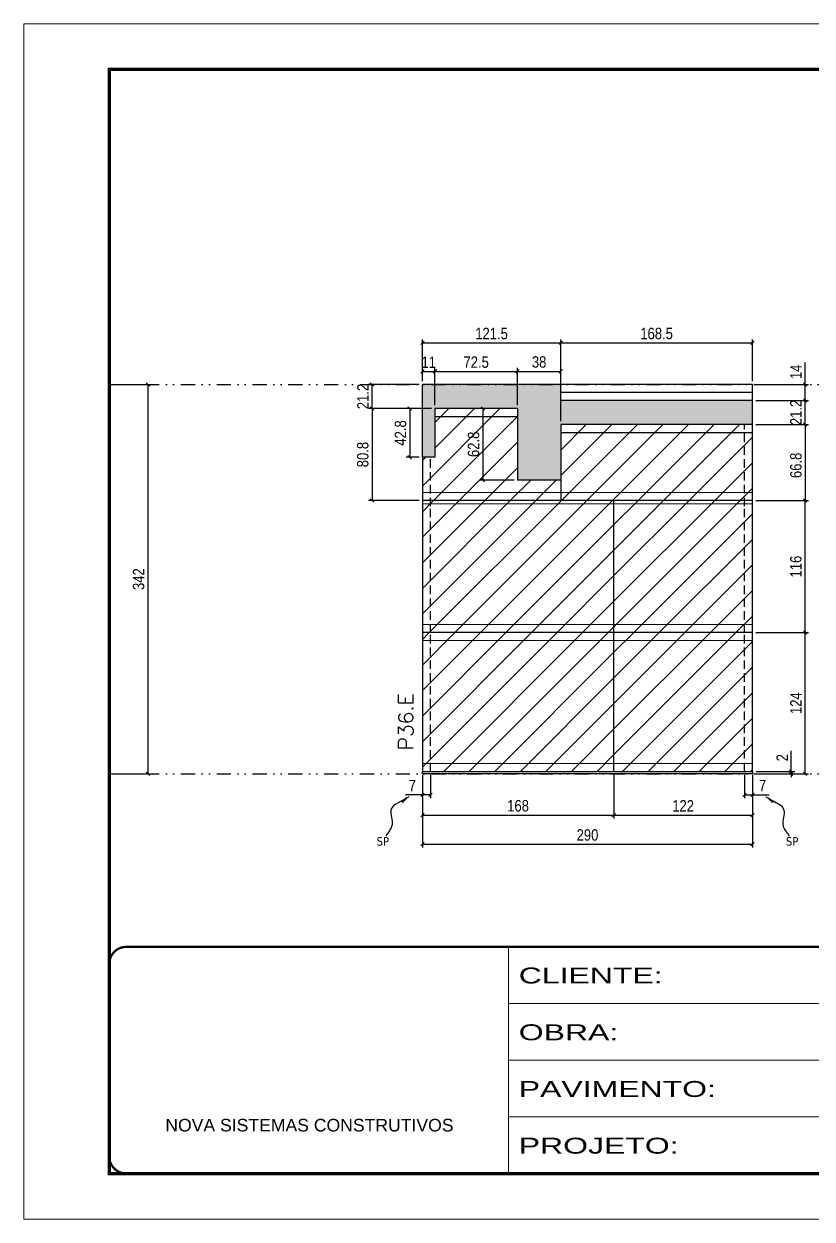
# Model space of a CAD drawing. Extents: x 2102 to 8383, y -13264 to 2718.
# Drawn here: x 6871 to 7563, y -5224 to -4174 of the extents above; entities that cross this region are included whole.
import ezdxf

# ---------------------------------------------------------------- set-up
doc = ezdxf.new("R2010")
doc.units = 0
for name, pattern in [('CONTINUO', [0]), ('DASHED', [0.75, 0.5, -0.25]), ('DIVIDE2', [0.625, 0.25, -0.125, 0, -0.125, 0, -0.125]), ('HIDDEN', [0.375, 0.25, -0.125])]:
    doc.linetypes.add(name, pattern=pattern)
for name, color, linetype in [('COTA', 241, 'Continuous'), ('Nível', 160, 'Continuous'), ('Painéis', 200, 'Continuous'), ('SARR_2.2x7', 40, 'Continuous'), ('Sarrafo de Pressão', 42, 'HIDDEN'), ('texto', 7, 'Continuous')]:
    doc.layers.add(name, color=color, linetype=linetype)
for name, color, linetype, lineweight in [('Folhas', 255, 'Continuous', 9), ('Hachura', 251, 'Continuous', 9), ('Sarr 2.2x7', 40, 'Continuous', 9), ('SARRAFO DE PRESSAO', 251, 'DASHED', 9), ('Texto Seção', 7, 'Continuous', 15)]:
    doc.layers.add(name, color=color, linetype=linetype, lineweight=lineweight)
doc.styles.add('ARIAL', font='arial.ttf')
doc.styles.add('COTA TECNICA', font='techl___.ttf', dxfattribs={"height": 10})
doc.styles.add('COTA TECNICA-50', font='techl___.ttf', dxfattribs={"height": 10})
doc.styles.add('REGUA-120', font='ROMANS.shx', dxfattribs={"height": 15})
doc.styles.get("Standard").update_dxf_attribs({"font": 'arial.ttf'})
doc.styles.add('Tecnologia', font='')
doc.styles.get('Tecnologia').set_extended_font_data('Forgotten Futurist')
doc.dimstyles.new('COTA PAINEL-50', dxfattribs={"dimtxt": 10, "dimasz": 3, "dimexe": 3, "dimexo": 3, "dimgap": 3, "dimtad": 1, "dimdec": 1, "dimzin": 12, "dimdsep": 46, "dimtxsty": 'COTA TECNICA-50', "dimblk1": 'OBLIQUE', "dimblk2": 'OBLIQUE', "dimsah": 1, "dimcen": 0.9, "dimclrd": 4, "dimclre": 4, "dimclrt": 240, "dimadec": 1, "dimazin": 3, "dimtfac": 1, "dimtdec": 1, "dimtmove": 0, "dimatfit": 3, "dimfxl": 1, "dimtolj": 1, "dimtzin": 12, "dimarcsym": 0})
doc.dimstyles.new('PAINEL', dxfattribs={"dimtxt": 10, "dimasz": 3, "dimexe": 3, "dimexo": 3, "dimgap": 3, "dimtad": 1, "dimdec": 1, "dimzin": 12, "dimdsep": 46, "dimtxsty": 'COTA TECNICA', "dimblk1": 'OBLIQUE', "dimblk2": 'OBLIQUE', "dimsah": 1, "dimcen": 0.9, "dimclrd": 4, "dimclre": 4, "dimclrt": 240, "dimadec": 1, "dimazin": 3, "dimtfac": 1, "dimtdec": 1, "dimtmove": 0, "dimatfit": 3, "dimfxl": 1, "dimtolj": 1, "dimtzin": 12, "dimarcsym": 0})
doc.dimstyles.get("Standard").update_dxf_attribs({"dimtxt": 0.18, "dimasz": 0.18, "dimexe": 0.18, "dimexo": 0.0625, "dimgap": 0.09, "dimtad": 0, "dimtih": 1, "dimtoh": 1, "dimdec": 4, "dimzin": 0, "dimdsep": 46, "dimtxsty": 'Standard', "dimcen": 0.09, "dimadec": 0, "dimazin": 0, "dimtfac": 1, "dimtdec": 4, "dimtofl": 0, "dimtmove": 0, "dimatfit": 3, "dimfxl": 1, "dimtolj": 1, "dimtzin": 0, "dimarcsym": 0})
pattern_1 = [(45, (-122150.216, -31374.027), (-11.2253202, 11.2253202), [])]

# ---------------------------------------------------------------- blocks, each defined once
blk = doc.blocks.new('9999999999')
at = {"color": 30, "linetype": 'CONTINUO'}
for p, q in [((98564.6, 34230.2), (98564.6, 34429.4)), ((98564.6, 34379.6), (99584, 34379.6)), ((98564.6, 34329.8), (99488, 34329.8)), ((98564.6, 34280), (99488, 34280))]:
    blk.add_line(p, q, dxfattribs=at)
at = {"color": 30, "linetype": 'CONTINUO', "const_width": 2}
blk.add_lwpolyline([(99584, 34230.2), (99584, 34414.4, 0.414214), (99569, 34429.4), (98229, 34429.4, 0.414214), (98214, 34414.4), (98214, 34245.2, 0.414214), (98229, 34230.2), (99584, 34230.2)], format="xyb", dxfattribs=at)
at = {"layer": 'Folhas'}
blk.add_lwpolyline([(98139, 34190.2), (99624, 34190.2), (99624, 35240.2), (98139, 35240.2)], close=True, dxfattribs=at)
at = {"layer": 'Folhas', "color": 30, "const_width": 3}
blk.add_lwpolyline([(98214, 34230.2), (99584, 34230.2), (99584, 35200.2), (98214, 35200.2)], close=True, dxfattribs=at)
at = {"color": 7, "linetype": 'Continuous', "ltscale": 5, "style": 'ARIAL'}
blk.add_text('NOVA SISTEMAS CONSTRUTIVOS', height=11.059, dxfattribs=at).set_placement((98263.2, 34267.2))
at = {"layer": 'Folhas', "color": 7, "style": 'Tecnologia', "width": 1.5}
for s, p in [('CLIENTE:', (98573.7, 34397.2)), ('OBRA:', (98573.7, 34347.3)), ('PAVIMENTO:', (98573.7, 34297.5)), ('PROJETO:', (98573.7, 34247.7))]:
    blk.add_text(s, height=14, dxfattribs=at).set_placement(p)
blk = doc.blocks.new('_Oblique')
at = {"color": 0, "linetype": 'ByBlock', "lineweight": -2}
blk.add_line((-0.5, -0.5), (0.5, 0.5), dxfattribs=at)
blk = doc.blocks.new('*D1335')
at = {"layer": 'COTA', "color": 4, "linetype": 'ByBlock', "lineweight": -2, "transparency": 16777216}
for p, q in [((6948.8, -4490.6), (6982.8, -4490.6)), ((6979.8, -4490.6), (6979.8, -4832.6)), ((6948.8, -4832.6), (6982.8, -4832.6))]:
    blk.add_line(p, q, dxfattribs=at)
at = {"layer": 'Defpoints', "color": 0, "linetype": 'ByBlock', "transparency": 16777216}
for p in [(6945.8, -4490.6), (6945.8, -4832.6), (6979.8, -4832.6)]:
    blk.add_point(p, dxfattribs=at)
at = {"layer": 'COTA', "color": 4, "linetype": 'ByBlock', "lineweight": -2, "transparency": 16777216, "xscale": 3, "yscale": 3, "zscale": 3}
for p, rotation in [((6979.8, -4490.6), 90), ((6979.8, -4832.6), 270)]:
    blk.add_blockref('_Oblique', p, dxfattribs=dict(at, rotation=rotation))
at = {"layer": 'COTA', "color": 240, "linetype": 'ByBlock', "transparency": 16777216, "insert": (6971.6, -4661.6), "char_height": 10, "attachment_point": 5, "rotation": 90, "style": 'COTA TECNICA'}
blk.add_mtext('\\A1;342', dxfattribs=at)
blk = doc.blocks.new('*D673')
at = {"layer": 'COTA', "color": 4, "lineweight": -2, "transparency": 16777216}
for p, q in [((7220.9, -4833.6), (7220.9, -4897.5)), ((7510.9, -4833.6), (7510.9, -4897.5)), ((7220.9, -4894.5), (7510.9, -4894.5))]:
    blk.add_line(p, q, dxfattribs=at)
at = {"layer": 'Defpoints', "color": 0, "transparency": 16777216}
for p in [(7220.9, -4830.6), (7510.9, -4830.6), (7510.9, -4894.5)]:
    blk.add_point(p, dxfattribs=at)
at = {"layer": 'COTA', "color": 4, "lineweight": -2, "transparency": 16777216, "xscale": 3, "yscale": 3, "zscale": 3, "rotation": 180}
blk.add_blockref('_Oblique', (7220.9, -4894.5), dxfattribs=at)
at = {"layer": 'COTA', "color": 4, "lineweight": -2, "transparency": 16777216, "xscale": 3, "yscale": 3, "zscale": 3}
blk.add_blockref('_Oblique', (7510.9, -4894.5), dxfattribs=at)
at = {"layer": 'COTA', "color": 240, "transparency": 16777216, "insert": (7365.9, -4886.4), "char_height": 10, "attachment_point": 5, "style": 'COTA TECNICA'}
blk.add_mtext('\\A1;290', dxfattribs=at)
blk = doc.blocks.new('*D674')
at = {"layer": 'COTA', "color": 4, "lineweight": -2, "transparency": 16777216}
for p, q in [((7220.9, -4835.6), (7220.9, -4854.1)), ((7227.9, -4833.6), (7227.9, -4854.1)), ((7220.9, -4851.1), (7206.1, -4851.1)), ((7227.9, -4851.1), (7220.9, -4851.1))]:
    blk.add_line(p, q, dxfattribs=at)
at = {"layer": 'Defpoints', "color": 0, "transparency": 16777216}
for p in [(7220.9, -4832.6), (7227.9, -4830.6), (7220.9, -4851.1)]:
    blk.add_point(p, dxfattribs=at)
at = {"layer": 'COTA', "color": 4, "lineweight": -2, "transparency": 16777216, "xscale": 3, "yscale": 3, "zscale": 3, "rotation": 180}
blk.add_blockref('_Oblique', (7220.9, -4851.1), dxfattribs=at)
at = {"layer": 'COTA', "color": 4, "lineweight": -2, "transparency": 16777216, "xscale": 3, "yscale": 3, "zscale": 3}
blk.add_blockref('_Oblique', (7227.9, -4851.1), dxfattribs=at)
at = {"layer": 'COTA', "color": 240, "transparency": 16777216, "insert": (7212, -4843), "char_height": 10, "attachment_point": 5, "style": 'COTA TECNICA-50'}
blk.add_mtext('\\A1;7', dxfattribs=at)
blk = doc.blocks.new('*D675')
at = {"layer": 'COTA', "color": 4, "lineweight": -2, "transparency": 16777216}
for p, q in [((7503.9, -4833.6), (7503.9, -4854.1)), ((7510.9, -4835.6), (7510.9, -4854.1)), ((7503.9, -4851.1), (7510.9, -4851.1)), ((7510.9, -4851.1), (7525.6, -4851.1))]:
    blk.add_line(p, q, dxfattribs=at)
at = {"layer": 'Defpoints', "color": 0, "transparency": 16777216}
for p in [(7503.9, -4830.6), (7510.9, -4832.6), (7510.9, -4851.1)]:
    blk.add_point(p, dxfattribs=at)
at = {"layer": 'COTA', "color": 4, "lineweight": -2, "transparency": 16777216, "xscale": 3, "yscale": 3, "zscale": 3, "rotation": 180}
blk.add_blockref('_Oblique', (7503.9, -4851.1), dxfattribs=at)
at = {"layer": 'COTA', "color": 4, "lineweight": -2, "transparency": 16777216, "xscale": 3, "yscale": 3, "zscale": 3}
blk.add_blockref('_Oblique', (7510.9, -4851.1), dxfattribs=at)
at = {"layer": 'COTA', "color": 240, "transparency": 16777216, "insert": (7519.7, -4843), "char_height": 10, "attachment_point": 5, "style": 'COTA TECNICA-50'}
blk.add_mtext('\\A1;7', dxfattribs=at)
blk = doc.blocks.new('*D676')
at = {"layer": 'COTA', "color": 4, "lineweight": -2, "transparency": 16777216}
for p, q in [((7513.9, -4708.6), (7560.1, -4708.6)), ((7557.1, -4832.6), (7557.1, -4708.6)), ((7513.9, -4832.6), (7560.1, -4832.6))]:
    blk.add_line(p, q, dxfattribs=at)
at = {"layer": 'Defpoints', "color": 0, "transparency": 16777216}
for p in [(7510.9, -4708.6), (7557.1, -4708.6), (7510.9, -4832.6)]:
    blk.add_point(p, dxfattribs=at)
at = {"layer": 'COTA', "color": 4, "lineweight": -2, "transparency": 16777216, "xscale": 3, "yscale": 3, "zscale": 3}
for p, rotation in [((7557.1, -4708.6), 90), ((7557.1, -4832.6), 270)]:
    blk.add_blockref('_Oblique', p, dxfattribs=dict(at, rotation=rotation))
at = {"layer": 'COTA', "color": 240, "transparency": 16777216, "insert": (7549, -4770.6), "char_height": 10, "attachment_point": 5, "rotation": 90, "style": 'COTA TECNICA-50'}
blk.add_mtext('\\A1;124', dxfattribs=at)
blk = doc.blocks.new('*D677')
at = {"layer": 'COTA', "color": 4, "lineweight": -2, "transparency": 16777216}
for p, q in [((7544.9, -4830.6), (7544.9, -4812.5)), ((7513.9, -4830.6), (7547.9, -4830.6)), ((7513.9, -4832.6), (7547.9, -4832.6)), ((7544.9, -4832.6), (7544.9, -4830.6)), ((7544.9, -4832.6), (7544.9, -4835.6))]:
    blk.add_line(p, q, dxfattribs=at)
at = {"layer": 'Defpoints', "color": 0, "transparency": 16777216}
for p in [(7510.9, -4830.6), (7510.9, -4832.6), (7544.9, -4832.6)]:
    blk.add_point(p, dxfattribs=at)
at = {"layer": 'COTA', "color": 4, "lineweight": -2, "transparency": 16777216, "xscale": 3, "yscale": 3, "zscale": 3}
for p, rotation in [((7544.9, -4830.6), 270), ((7544.9, -4832.6), 90)]:
    blk.add_blockref('_Oblique', p, dxfattribs=dict(at, rotation=rotation))
at = {"layer": 'COTA', "color": 240, "transparency": 16777216, "insert": (7536.9, -4818.5), "char_height": 10, "attachment_point": 5, "rotation": 90, "style": 'COTA TECNICA-50'}
blk.add_mtext('\\A1;2', dxfattribs=at)
blk = doc.blocks.new('*D678')
at = {"layer": 'COTA', "color": 4, "linetype": 'ByBlock', "lineweight": -2, "transparency": 16777216}
for p, q in [((7513.9, -4525.8), (7560.1, -4525.8)), ((7557.1, -4525.8), (7557.1, -4592.6)), ((7513.9, -4592.6), (7560.1, -4592.6))]:
    blk.add_line(p, q, dxfattribs=at)
at = {"layer": 'Defpoints', "color": 0, "linetype": 'ByBlock', "transparency": 16777216}
for p in [(7510.9, -4525.8), (7510.9, -4592.6), (7557.1, -4592.6)]:
    blk.add_point(p, dxfattribs=at)
at = {"layer": 'COTA', "color": 4, "linetype": 'ByBlock', "lineweight": -2, "transparency": 16777216, "xscale": 3, "yscale": 3, "zscale": 3}
for p, rotation in [((7557.1, -4525.8), 90), ((7557.1, -4592.6), 270)]:
    blk.add_blockref('_Oblique', p, dxfattribs=dict(at, rotation=rotation))
at = {"layer": 'COTA', "color": 240, "linetype": 'ByBlock', "transparency": 16777216, "insert": (7549, -4561.7), "char_height": 10, "attachment_point": 5, "rotation": 90, "style": 'COTA TECNICA'}
blk.add_mtext('\\A1;66.8', dxfattribs=at)
blk = doc.blocks.new('*D679')
at = {"layer": 'COTA', "color": 4, "linetype": 'ByBlock', "lineweight": -2, "transparency": 16777216}
for p, q in [((7513.9, -4592.6), (7560.1, -4592.6)), ((7557.1, -4708.6), (7557.1, -4592.6)), ((7513.9, -4708.6), (7560.1, -4708.6))]:
    blk.add_line(p, q, dxfattribs=at)
at = {"layer": 'Defpoints', "color": 0, "linetype": 'ByBlock', "transparency": 16777216}
for p in [(7510.9, -4592.6), (7557.1, -4592.6), (7510.9, -4708.6)]:
    blk.add_point(p, dxfattribs=at)
at = {"layer": 'COTA', "color": 4, "linetype": 'ByBlock', "lineweight": -2, "transparency": 16777216, "xscale": 3, "yscale": 3, "zscale": 3}
for p, rotation in [((7557.1, -4592.6), 90), ((7557.1, -4708.6), 270)]:
    blk.add_blockref('_Oblique', p, dxfattribs=dict(at, rotation=rotation))
at = {"layer": 'COTA', "color": 240, "linetype": 'ByBlock', "transparency": 16777216, "insert": (7549, -4650.6), "char_height": 10, "attachment_point": 5, "rotation": 90, "style": 'COTA TECNICA'}
blk.add_mtext('\\A1;116', dxfattribs=at)
blk = doc.blocks.new('*D680')
at = {"layer": 'COTA', "color": 4, "linetype": 'ByBlock', "lineweight": -2, "transparency": 16777216}
for p, q in [((7220.9, -4833.6), (7220.9, -4871.9)), ((7388.9, -4833.6), (7388.9, -4871.9)), ((7220.9, -4868.9), (7388.9, -4868.9))]:
    blk.add_line(p, q, dxfattribs=at)
at = {"layer": 'Defpoints', "color": 0, "linetype": 'ByBlock', "transparency": 16777216}
for p in [(7220.9, -4830.6), (7388.9, -4830.6), (7388.9, -4868.9)]:
    blk.add_point(p, dxfattribs=at)
at = {"layer": 'COTA', "color": 4, "linetype": 'ByBlock', "lineweight": -2, "transparency": 16777216, "xscale": 3, "yscale": 3, "zscale": 3, "rotation": 180}
blk.add_blockref('_Oblique', (7220.9, -4868.9), dxfattribs=at)
at = {"layer": 'COTA', "color": 4, "linetype": 'ByBlock', "lineweight": -2, "transparency": 16777216, "xscale": 3, "yscale": 3, "zscale": 3}
blk.add_blockref('_Oblique', (7388.9, -4868.9), dxfattribs=at)
at = {"layer": 'COTA', "color": 240, "linetype": 'ByBlock', "transparency": 16777216, "insert": (7304.9, -4860.8), "char_height": 10, "attachment_point": 5, "style": 'COTA TECNICA'}
blk.add_mtext('\\A1;168', dxfattribs=at)
blk = doc.blocks.new('*D1336')
at = {"layer": 'COTA', "color": 4, "linetype": 'ByBlock', "lineweight": -2, "transparency": 16777216}
for p, q in [((7388.9, -4833.6), (7388.9, -4871.9)), ((7510.9, -4835.6), (7510.9, -4871.9)), ((7388.9, -4868.9), (7510.9, -4868.9))]:
    blk.add_line(p, q, dxfattribs=at)
at = {"layer": 'Defpoints', "color": 0, "linetype": 'ByBlock', "transparency": 16777216}
for p in [(7388.9, -4830.6), (7510.9, -4832.6), (7510.9, -4868.9)]:
    blk.add_point(p, dxfattribs=at)
at = {"layer": 'COTA', "color": 4, "linetype": 'ByBlock', "lineweight": -2, "transparency": 16777216, "xscale": 3, "yscale": 3, "zscale": 3, "rotation": 180}
blk.add_blockref('_Oblique', (7388.9, -4868.9), dxfattribs=at)
at = {"layer": 'COTA', "color": 4, "linetype": 'ByBlock', "lineweight": -2, "transparency": 16777216, "xscale": 3, "yscale": 3, "zscale": 3}
blk.add_blockref('_Oblique', (7510.9, -4868.9), dxfattribs=at)
at = {"layer": 'COTA', "color": 240, "linetype": 'ByBlock', "transparency": 16777216, "insert": (7449.9, -4860.8), "char_height": 10, "attachment_point": 5, "style": 'COTA TECNICA'}
blk.add_mtext('\\A1;122', dxfattribs=at)
blk = doc.blocks.new('*D1347')
at = {"layer": 'COTA', "color": 4, "linetype": 'ByBlock', "lineweight": -2, "transparency": 16777216}
for p, q in [((7513.9, -4504.6), (7560.1, -4504.6)), ((7557.1, -4525.8), (7557.1, -4504.6)), ((7513.9, -4525.8), (7560.1, -4525.8))]:
    blk.add_line(p, q, dxfattribs=at)
at = {"layer": 'Defpoints', "color": 0, "linetype": 'ByBlock', "transparency": 16777216}
for p in [(7510.9, -4504.6), (7557.1, -4504.6), (7510.9, -4525.8)]:
    blk.add_point(p, dxfattribs=at)
at = {"layer": 'COTA', "color": 4, "linetype": 'ByBlock', "lineweight": -2, "transparency": 16777216, "xscale": 3, "yscale": 3, "zscale": 3}
for p, rotation in [((7557.1, -4504.6), 90), ((7557.1, -4525.8), 270)]:
    blk.add_blockref('_Oblique', p, dxfattribs=dict(at, rotation=rotation))
at = {"layer": 'COTA', "color": 240, "linetype": 'ByBlock', "transparency": 16777216, "insert": (7549, -4515.2), "char_height": 10, "attachment_point": 5, "rotation": 90, "style": 'COTA TECNICA'}
blk.add_mtext('\\A1;21.2', dxfattribs=at)
blk = doc.blocks.new('*D1348')
at = {"layer": 'COTA', "color": 4, "linetype": 'ByBlock', "lineweight": -2, "transparency": 16777216}
for p, q in [((7220.9, -4487.6), (7220.9, -4451.1)), ((7342.4, -4522.8), (7342.4, -4451.1)), ((7220.9, -4454.1), (7342.4, -4454.1))]:
    blk.add_line(p, q, dxfattribs=at)
at = {"layer": 'Defpoints', "color": 0, "linetype": 'ByBlock', "transparency": 16777216}
for p in [(7342.4, -4454.1), (7220.9, -4490.6), (7342.4, -4525.8)]:
    blk.add_point(p, dxfattribs=at)
at = {"layer": 'COTA', "color": 4, "linetype": 'ByBlock', "lineweight": -2, "transparency": 16777216, "xscale": 3, "yscale": 3, "zscale": 3, "rotation": 180}
blk.add_blockref('_Oblique', (7220.9, -4454.1), dxfattribs=at)
at = {"layer": 'COTA', "color": 4, "linetype": 'ByBlock', "lineweight": -2, "transparency": 16777216, "xscale": 3, "yscale": 3, "zscale": 3}
blk.add_blockref('_Oblique', (7342.4, -4454.1), dxfattribs=at)
at = {"layer": 'COTA', "color": 240, "linetype": 'ByBlock', "transparency": 16777216, "insert": (7281.6, -4445.9), "char_height": 10, "attachment_point": 5, "style": 'COTA TECNICA'}
blk.add_mtext('\\A1;121.5', dxfattribs=at)
blk = doc.blocks.new('*D1349')
at = {"layer": 'COTA', "color": 4, "linetype": 'ByBlock', "lineweight": -2, "transparency": 16777216}
for p, q in [((7220.9, -4487.6), (7220.9, -4476.1)), ((7220.9, -4479.1), (7231.9, -4479.1)), ((7231.9, -4508.8), (7231.9, -4476.1))]:
    blk.add_line(p, q, dxfattribs=at)
at = {"layer": 'Defpoints', "color": 0, "linetype": 'ByBlock', "transparency": 16777216}
for p in [(7231.9, -4479.1), (7220.9, -4490.6), (7231.9, -4511.8)]:
    blk.add_point(p, dxfattribs=at)
at = {"layer": 'COTA', "color": 4, "linetype": 'ByBlock', "lineweight": -2, "transparency": 16777216, "xscale": 3, "yscale": 3, "zscale": 3, "rotation": 180}
blk.add_blockref('_Oblique', (7220.9, -4479.1), dxfattribs=at)
at = {"layer": 'COTA', "color": 4, "linetype": 'ByBlock', "lineweight": -2, "transparency": 16777216, "xscale": 3, "yscale": 3, "zscale": 3}
blk.add_blockref('_Oblique', (7231.9, -4479.1), dxfattribs=at)
at = {"layer": 'COTA', "color": 240, "linetype": 'ByBlock', "transparency": 16777216, "insert": (7226.4, -4471.1), "char_height": 10, "attachment_point": 5, "style": 'COTA TECNICA'}
blk.add_mtext('\\A1;11', dxfattribs=at)
blk = doc.blocks.new('*D1350')
at = {"layer": 'COTA', "color": 4, "linetype": 'ByBlock', "lineweight": -2, "transparency": 16777216}
for p, q in [((7231.9, -4508.8), (7231.9, -4476.1)), ((7231.9, -4479.1), (7304.4, -4479.1)), ((7304.4, -4508.8), (7304.4, -4476.1))]:
    blk.add_line(p, q, dxfattribs=at)
at = {"layer": 'Defpoints', "color": 0, "linetype": 'ByBlock', "transparency": 16777216}
for p in [(7304.4, -4479.1), (7231.9, -4511.8), (7304.4, -4511.8)]:
    blk.add_point(p, dxfattribs=at)
at = {"layer": 'COTA', "color": 4, "linetype": 'ByBlock', "lineweight": -2, "transparency": 16777216, "xscale": 3, "yscale": 3, "zscale": 3, "rotation": 180}
blk.add_blockref('_Oblique', (7231.9, -4479.1), dxfattribs=at)
at = {"layer": 'COTA', "color": 4, "linetype": 'ByBlock', "lineweight": -2, "transparency": 16777216, "xscale": 3, "yscale": 3, "zscale": 3}
blk.add_blockref('_Oblique', (7304.4, -4479.1), dxfattribs=at)
at = {"layer": 'COTA', "color": 240, "linetype": 'ByBlock', "transparency": 16777216, "insert": (7268.1, -4471), "char_height": 10, "attachment_point": 5, "style": 'COTA TECNICA'}
blk.add_mtext('\\A1;72.5', dxfattribs=at)
blk = doc.blocks.new('*D1351')
at = {"layer": 'COTA', "color": 4, "linetype": 'ByBlock', "lineweight": -2, "transparency": 16777216}
for p, q in [((7304.4, -4508.8), (7304.4, -4476.1)), ((7304.4, -4479.1), (7342.4, -4479.1)), ((7342.4, -4522.8), (7342.4, -4476.1))]:
    blk.add_line(p, q, dxfattribs=at)
at = {"layer": 'Defpoints', "color": 0, "linetype": 'ByBlock', "transparency": 16777216}
for p in [(7342.4, -4479.1), (7304.4, -4511.8), (7342.4, -4525.8)]:
    blk.add_point(p, dxfattribs=at)
at = {"layer": 'COTA', "color": 4, "linetype": 'ByBlock', "lineweight": -2, "transparency": 16777216, "xscale": 3, "yscale": 3, "zscale": 3, "rotation": 180}
blk.add_blockref('_Oblique', (7304.4, -4479.1), dxfattribs=at)
at = {"layer": 'COTA', "color": 4, "linetype": 'ByBlock', "lineweight": -2, "transparency": 16777216, "xscale": 3, "yscale": 3, "zscale": 3}
blk.add_blockref('_Oblique', (7342.4, -4479.1), dxfattribs=at)
at = {"layer": 'COTA', "color": 240, "linetype": 'ByBlock', "transparency": 16777216, "insert": (7323.4, -4470.9), "char_height": 10, "attachment_point": 5, "style": 'COTA TECNICA'}
blk.add_mtext('\\A1;38', dxfattribs=at)
blk = doc.blocks.new('*D1352')
at = {"layer": 'COTA', "color": 4, "linetype": 'ByBlock', "lineweight": -2, "transparency": 16777216}
for p, q in [((7301.4, -4511.8), (7270.9, -4511.8)), ((7273.9, -4511.8), (7273.9, -4574.6)), ((7301.4, -4574.6), (7270.9, -4574.6))]:
    blk.add_line(p, q, dxfattribs=at)
at = {"layer": 'Defpoints', "color": 0, "linetype": 'ByBlock', "transparency": 16777216}
for p in [(7304.4, -4511.8), (7273.9, -4574.6), (7304.4, -4574.6)]:
    blk.add_point(p, dxfattribs=at)
at = {"layer": 'COTA', "color": 4, "linetype": 'ByBlock', "lineweight": -2, "transparency": 16777216, "xscale": 3, "yscale": 3, "zscale": 3}
for p, rotation in [((7273.9, -4511.8), 90), ((7273.9, -4574.6), 270)]:
    blk.add_blockref('_Oblique', p, dxfattribs=dict(at, rotation=rotation))
at = {"layer": 'COTA', "color": 240, "linetype": 'ByBlock', "transparency": 16777216, "insert": (7265.8, -4543.2), "char_height": 10, "attachment_point": 5, "rotation": 90, "style": 'COTA TECNICA'}
blk.add_mtext('\\A1;62.8', dxfattribs=at)
blk = doc.blocks.new('*D1353')
at = {"layer": 'COTA', "color": 4, "linetype": 'ByBlock', "lineweight": -2, "transparency": 16777216}
for p, q in [((7228.9, -4511.8), (7206.7, -4511.8)), ((7209.7, -4511.8), (7209.7, -4554.6)), ((7217.9, -4554.6), (7206.7, -4554.6))]:
    blk.add_line(p, q, dxfattribs=at)
at = {"layer": 'Defpoints', "color": 0, "linetype": 'ByBlock', "transparency": 16777216}
for p in [(7231.9, -4511.8), (7209.7, -4554.6), (7220.9, -4554.6)]:
    blk.add_point(p, dxfattribs=at)
at = {"layer": 'COTA', "color": 4, "linetype": 'ByBlock', "lineweight": -2, "transparency": 16777216, "xscale": 3, "yscale": 3, "zscale": 3}
for p, rotation in [((7209.7, -4511.8), 90), ((7209.7, -4554.6), 270)]:
    blk.add_blockref('_Oblique', p, dxfattribs=dict(at, rotation=rotation))
at = {"layer": 'COTA', "color": 240, "linetype": 'ByBlock', "transparency": 16777216, "insert": (7201.6, -4533.2), "char_height": 10, "attachment_point": 5, "rotation": 90, "style": 'COTA TECNICA'}
blk.add_mtext('\\A1;42.8', dxfattribs=at)
blk = doc.blocks.new('*D1032')
at = {"layer": 'COTA', "color": 4, "linetype": 'ByBlock', "lineweight": -2, "transparency": 16777216}
for p, q in [((7557.1, -4490.6), (7557.1, -4471.4)), ((7513.9, -4490.6), (7560.1, -4490.6)), ((7557.1, -4504.6), (7557.1, -4490.6)), ((7513.9, -4504.6), (7560.1, -4504.6))]:
    blk.add_line(p, q, dxfattribs=at)
at = {"layer": 'Defpoints', "color": 0, "linetype": 'ByBlock', "transparency": 16777216}
for p in [(7510.9, -4490.6), (7557.1, -4490.6), (7510.9, -4504.6)]:
    blk.add_point(p, dxfattribs=at)
at = {"layer": 'COTA', "color": 4, "linetype": 'ByBlock', "lineweight": -2, "transparency": 16777216, "xscale": 3, "yscale": 3, "zscale": 3}
for p, rotation in [((7557.1, -4490.6), 90), ((7557.1, -4504.6), 270)]:
    blk.add_blockref('_Oblique', p, dxfattribs=dict(at, rotation=rotation))
at = {"layer": 'COTA', "color": 240, "linetype": 'ByBlock', "transparency": 16777216, "insert": (7549, -4479.5), "char_height": 10, "attachment_point": 5, "rotation": 90, "style": 'COTA TECNICA'}
blk.add_mtext('\\A1;14', dxfattribs=at)
blk = doc.blocks.new('*D1033')
at = {"layer": 'COTA', "color": 4, "linetype": 'ByBlock', "lineweight": -2, "transparency": 16777216}
for p, q in [((7342.4, -4487.6), (7342.4, -4451.1)), ((7510.9, -4487.6), (7510.9, -4451.1)), ((7342.4, -4454.1), (7510.9, -4454.1))]:
    blk.add_line(p, q, dxfattribs=at)
at = {"layer": 'Defpoints', "color": 0, "linetype": 'ByBlock', "transparency": 16777216}
for p in [(7510.9, -4454.1), (7342.4, -4490.6), (7510.9, -4490.6)]:
    blk.add_point(p, dxfattribs=at)
at = {"layer": 'COTA', "color": 4, "linetype": 'ByBlock', "lineweight": -2, "transparency": 16777216, "xscale": 3, "yscale": 3, "zscale": 3, "rotation": 180}
blk.add_blockref('_Oblique', (7342.4, -4454.1), dxfattribs=at)
at = {"layer": 'COTA', "color": 4, "linetype": 'ByBlock', "lineweight": -2, "transparency": 16777216, "xscale": 3, "yscale": 3, "zscale": 3}
blk.add_blockref('_Oblique', (7510.9, -4454.1), dxfattribs=at)
at = {"layer": 'COTA', "color": 240, "linetype": 'ByBlock', "transparency": 16777216, "insert": (7426.6, -4445.9), "char_height": 10, "attachment_point": 5, "style": 'COTA TECNICA'}
blk.add_mtext('\\A1;168.5', dxfattribs=at)
blk = doc.blocks.new('*D1034')
at = {"layer": 'COTA', "color": 4, "linetype": 'ByBlock', "lineweight": -2, "transparency": 16777216}
for p, q in [((7228.9, -4511.8), (7173.6, -4511.8)), ((7176.6, -4511.8), (7176.6, -4592.6)), ((7217.9, -4592.6), (7173.6, -4592.6))]:
    blk.add_line(p, q, dxfattribs=at)
at = {"layer": 'Defpoints', "color": 0, "linetype": 'ByBlock', "transparency": 16777216}
for p in [(7231.9, -4511.8), (7176.6, -4592.6), (7220.9, -4592.6)]:
    blk.add_point(p, dxfattribs=at)
at = {"layer": 'COTA', "color": 4, "linetype": 'ByBlock', "lineweight": -2, "transparency": 16777216, "xscale": 3, "yscale": 3, "zscale": 3}
for p, rotation in [((7176.6, -4511.8), 90), ((7176.6, -4592.6), 270)]:
    blk.add_blockref('_Oblique', p, dxfattribs=dict(at, rotation=rotation))
at = {"layer": 'COTA', "color": 240, "linetype": 'ByBlock', "transparency": 16777216, "insert": (7168.5, -4552.2), "char_height": 10, "attachment_point": 5, "rotation": 90, "style": 'COTA TECNICA'}
blk.add_mtext('\\A1;80.8', dxfattribs=at)
blk = doc.blocks.new('*D247')
at = {"layer": 'COTA', "color": 4, "linetype": 'ByBlock', "lineweight": -2, "transparency": 16777216}
for p, q in [((7217.9, -4490.6), (7173.6, -4490.6)), ((7176.6, -4511.8), (7176.6, -4490.6)), ((7228.9, -4511.8), (7173.6, -4511.8))]:
    blk.add_line(p, q, dxfattribs=at)
at = {"layer": 'Defpoints', "color": 0, "linetype": 'ByBlock', "transparency": 16777216}
for p in [(7176.6, -4490.6), (7220.9, -4490.6), (7231.9, -4511.8)]:
    blk.add_point(p, dxfattribs=at)
at = {"layer": 'COTA', "color": 4, "linetype": 'ByBlock', "lineweight": -2, "transparency": 16777216, "xscale": 3, "yscale": 3, "zscale": 3}
for p, rotation in [((7176.6, -4490.6), 90), ((7176.6, -4511.8), 270)]:
    blk.add_blockref('_Oblique', p, dxfattribs=dict(at, rotation=rotation))
at = {"layer": 'COTA', "color": 240, "linetype": 'ByBlock', "transparency": 16777216, "insert": (7168.6, -4501.2), "char_height": 10, "attachment_point": 5, "rotation": 90, "style": 'COTA TECNICA'}
blk.add_mtext('\\A1;21.2', dxfattribs=at)

msp = doc.modelspace()

# ---------------------------------------------------------------- hatches: boundary and pattern name
at = {"layer": 'COTA', "linetype": 'ByBlock'}
h = msp.add_hatch(dxfattribs=at)
h.set_pattern_fill('AR-CONC', color=256, scale=0.03)
h.set_pattern_definition([(50, (-122150.216, -31379.0275), (5.46554007, -0.47817257), [0.5715, -6.2865]), (355, (-122150.216, -31379.0275), (-1.05730264, 5.73170536), [0.4572, -5.02921753]), (100.4514447, (-122149.7604, -31379.0673), (4.40823741, 5.25353256), [0.48570026, -5.34270734]), (46.1842, (-122150.216, -31377.5035), (8.13237123, -1.26126984), [0.85725, -9.42975]), (96.6355576, (-122149.538, -31377.6086), (7.122124, 7.42278374), [0.7285507, -8.01406824]), (351.184151, (-122150.216, -31377.5035), (7.122124, 7.42278374), [0.685799, -7.54379196]), (21, (-122149.454, -31377.8845), (4.54843174, -3.06795595), [0.5715, -6.2865]), (326, (-122149.454, -31377.8845), (1.85406085, 5.52563898), [0.4572, -5.0292]), (71.451445, (-122149.075, -31378.14), (6.40249258, 2.45768307), [0.48570026, -5.34269813]), (37.5, (-122150.2158, -31379.0275), (0.092658098, 2.536651166), [0, -4.96824, 0, -5.1054, 0, -5.04825]), (7.5, (-122150.2158, -31379.0275), (2.004589875, 3.005417245), [0, -2.91084, 0, -4.85394, 0, -1.92405]), (327.5, (-122151.915, -31379.0275), (4.067717855, -0.17186232), [0, -1.905, 0, -5.9436, 0, -7.8867]), (317.5, (-122152.677, -31379.0275), (4.44387544, 0.76279473), [0, -2.4765, 0, -3.94716, 0, -5.6007])])
h.paths.add_polyline_path([(7304.37, -4574.56), (7342.37, -4574.56), (7342.37, -4525.76), (7510.87, -4525.76), (7510.87, -4504.56), (7342.37, -4504.56), (7342.37, -4490.56), (7220.87, -4490.56), (7220.87, -4554.56), (7231.87, -4554.56), (7231.87, -4511.76), (7304.37, -4511.76)])
at = {"layer": 'Hachura', "linetype": 'ByBlock'}
h = msp.add_hatch(dxfattribs=at)
h.set_pattern_fill('ANSI31', color=256, scale=5)
h.set_pattern_definition(pattern_1)
h.paths.add_polyline_path([(7342.37, -4592.56), (7342.37, -4574.56), (7304.37, -4574.56), (7304.37, -4511.76), (7231.87, -4511.76), (7231.87, -4554.56), (7220.87, -4554.56), (7220.87, -4592.56)])
h = msp.add_hatch(dxfattribs=at)
h.set_pattern_fill('ANSI31', color=256, scale=5)
h.set_pattern_definition(pattern_1)
h.paths.add_polyline_path([(7510.87, -4592.56), (7510.87, -4525.76), (7342.37, -4525.76), (7342.37, -4574.56), (7342.37, -4592.56)])
h = msp.add_hatch(dxfattribs=at)
h.set_pattern_fill('ANSI31', color=256, scale=5)
h.set_pattern_definition(pattern_1)
h.paths.add_polyline_path([(7220.87, -4592.56), (7220.87, -4708.56), (7388.87, -4708.56), (7388.87, -4592.56)])
h = msp.add_hatch(dxfattribs=at)
h.set_pattern_fill('ANSI31', color=256, scale=5)
h.set_pattern_definition(pattern_1)
h.paths.add_polyline_path([(7388.87, -4708.56), (7510.87, -4708.56), (7510.87, -4592.56), (7388.87, -4592.56)])
h = msp.add_hatch(dxfattribs=at)
h.set_pattern_fill('ANSI31', color=256, scale=5)
h.set_pattern_definition(pattern_1)
h.paths.add_polyline_path([(7220.87, -4708.56), (7220.87, -4830.56), (7388.87, -4830.56), (7388.87, -4708.56)])
h = msp.add_hatch(dxfattribs=at)
h.set_pattern_fill('ANSI31', color=256, scale=5)
h.set_pattern_definition(pattern_1)
h.paths.add_polyline_path([(7388.87, -4708.56), (7388.87, -4830.56), (7510.87, -4830.56), (7510.87, -4708.56)])

# ---------------------------------------------------------------- linework, layer by layer
at = {"layer": 'COTA', "linetype": 'ByBlock'}
for p, q in [((7342.37, -4490.56), (7220.87, -4490.56)), ((7220.87, -4554.56), (7220.87, -4490.56)), ((7510.87, -4525.76), (7510.87, -4504.56))]:
    msp.add_line(p, q, dxfattribs=at)
at = {"layer": 'Nível', "color": 4, "linetype": 'DIVIDE2', "ltscale": 50}
for p, q in [((6945.78, -4490.56), (8315.78, -4490.56)), ((6945.78, -4832.56), (8315.78, -4832.56))]:
    msp.add_line(p, q, dxfattribs=at)
at = {"layer": 'Painéis', "linetype": 'ByBlock'}
for p, q in [((7342.37, -4504.56), (7342.37, -4490.56)), ((7510.87, -4490.56), (7342.37, -4490.56)), ((7510.87, -4504.56), (7510.87, -4490.56)), ((7231.87, -4554.56), (7220.87, -4554.56)), ((7342.37, -4574.56), (7342.37, -4592.56))]:
    msp.add_line(p, q, dxfattribs=at)
at = {"layer": 'Painéis'}
for p, q in [((7220.87, -4511.76), (7220.87, -4511.76)), ((7304.37, -4511.76), (7231.87, -4511.76)), ((7231.87, -4511.76), (7231.87, -4554.56)), ((7304.37, -4511.76), (7304.37, -4574.56)), ((7510.87, -4504.56), (7342.37, -4504.56)), ((7510.87, -4525.76), (7342.37, -4525.76)), ((7342.37, -4525.76), (7342.37, -4574.56)), ((7510.87, -4830.56), (7510.87, -4525.76)), ((7510.87, -4525.76), (7510.87, -4525.76)), ((7220.87, -4554.56), (7220.87, -4830.56)), ((7342.37, -4574.56), (7304.37, -4574.56)), ((7510.87, -4592.56), (7220.87, -4592.56)), ((7510.87, -4592.56), (7220.87, -4592.56)), ((7388.87, -4592.56), (7388.87, -4830.56)), ((7510.87, -4708.56), (7220.87, -4708.56)), ((7220.87, -4830.56), (7510.87, -4830.56))]:
    msp.add_line(p, q, dxfattribs=at)
msp.add_lwpolyline([(7220.87, -4830.56), (7510.87, -4830.56), (7510.87, -4832.56), (7220.87, -4832.56)], close=True, dxfattribs=at)
at = {"layer": 'Sarr 2.2x7'}
for p, q in [((7342.37, -4585.56), (7220.87, -4585.56)), ((7510.87, -4585.56), (7342.37, -4585.56)), ((7510.87, -4595.56), (7220.87, -4595.56)), ((7510.87, -4701.56), (7220.87, -4701.56)), ((7510.87, -4715.56), (7220.87, -4715.56)), ((7510.87, -4823.56), (7220.87, -4823.56)), ((7510.87, -4830.56), (7220.87, -4830.56))]:
    msp.add_line(p, q, dxfattribs=at)
at = {"layer": 'Sarr 2.2x7', "linetype": 'Continuous'}
for p, q in [((7220.87, -4597.56), (7220.87, -4594.56)), ((7220.87, -4708.56), (7220.87, -4701.56)), ((7510.87, -4708.56), (7510.87, -4701.56)), ((7220.87, -4830.56), (7220.87, -4823.56)), ((7510.87, -4830.56), (7510.87, -4823.56))]:
    msp.add_line(p, q, dxfattribs=at)
at = {"layer": 'SARR_2.2x7'}
for p, q in [((7510.87, -4497.56), (7342.37, -4497.56)), ((7231.87, -4518.76), (7304.37, -4518.76)), ((7342.37, -4532.76), (7510.87, -4532.76))]:
    msp.add_line(p, q, dxfattribs=at)
at = {"layer": 'Sarrafo de Pressão', "ltscale": 30}
for p, q in [((7503.87, -4597.56), (7503.87, -4525.76)), ((7227.87, -4597.56), (7227.87, -4554.56)), ((7227.87, -4708.56), (7227.87, -4597.56)), ((7503.87, -4708.56), (7503.87, -4597.56)), ((7227.87, -4830.56), (7227.87, -4708.56)), ((7503.87, -4830.56), (7503.87, -4708.56))]:
    msp.add_line(p, q, dxfattribs=at)

# ---------------------------------------------------------------- block references
at = {"layer": 'SARRAFO DE PRESSAO', "color": 6, "linetype": 'ByBlock'}
msp.add_blockref('9999999999', (-91268.19, -39414.05), dxfattribs=at)

# ---------------------------------------------------------------- texts
at = {"layer": 'texto', "color": 0, "char_height": 7.5, "attachment_point": 5}
for insert in [(7186.09, -4892.06), (7545.64, -4892.06)]:
    msp.add_mtext('{\\fTahoma|b0|i0|c0|p34;\\C4;SP}', dxfattribs=dict(at, insert=insert))
at = {"layer": 'Texto Seção', "insert": (7212.84, -4812.1), "char_height": 13, "width": 285.3299, "attachment_point": 7, "rotation": 90, "style": 'REGUA-120'}
msp.add_mtext('P36.E', dxfattribs=at)

# ---------------------------------------------------------------- dimensions: what is measured, and where the dimension line sits
at = {"layer": 'COTA', "linetype": 'ByBlock'}
for base, p1, p2, picture, middle in [((7342.37, -4454.05), (7220.87, -4490.56), (7342.37, -4525.76), '*D1348', (7281.62, -4445.94)), ((7510.87, -4454.05), (7342.37, -4490.56), (7510.87, -4490.56), '*D1033', (7426.62, -4445.92)), ((7388.87, -4868.88), (7220.87, -4830.56), (7388.87, -4830.56), '*D680', (7304.87, -4860.75))]:
    dim = msp.add_linear_dim(base=base, p1=p1, p2=p2, dimstyle='PAINEL', dxfattribs=at)
    dim.commit()
    dim.dimension.update_dxf_attribs({"geometry": picture, "text_midpoint": middle})
dim = msp.add_linear_dim(base=(7231.87, -4479.15), p1=(7220.87, -4490.56), p2=(7231.87, -4511.76), dimstyle='PAINEL', dxfattribs=at)
dim.commit()
dim.dimension.update_dxf_attribs({"geometry": '*D1349', "text_midpoint": (7226.37, -4479.15), "dimtype": 160})
for base, p1, p2, picture, middle in [((7304.37, -4479.15), (7231.87, -4511.76), (7304.37, -4511.76), '*D1350', (7268.12, -4471.04)), ((7342.37, -4479.15), (7304.37, -4511.76), (7342.37, -4525.76), '*D1351', (7323.37, -4470.91)), ((7510.87, -4868.88), (7388.87, -4830.56), (7510.87, -4832.56), '*D1336', (7449.87, -4860.82))]:
    dim = msp.add_linear_dim(base=base, p1=p1, p2=p2, dimstyle='PAINEL', override={"dimtmove": 1}, dxfattribs=at)
    dim.commit()
    dim.dimension.update_dxf_attribs({"geometry": picture, "text_midpoint": middle})
for base, p1, p2, picture, middle in [((7557.1, -4490.56), (7510.87, -4504.56), (7510.87, -4490.56), '*D1032', (7549.03, -4479.51)), ((6979.78, -4832.56), (6945.78, -4490.56), (6945.78, -4832.56), '*D1335', (6971.56, -4661.56)), ((7176.61, -4592.56), (7231.87, -4511.76), (7220.87, -4592.56), '*D1034', (7168.49, -4552.16)), ((7209.72, -4554.56), (7231.87, -4511.76), (7220.87, -4554.56), '*D1353', (7201.63, -4533.16)), ((7273.95, -4574.56), (7304.37, -4511.76), (7304.37, -4574.56), '*D1352', (7265.82, -4543.16)), ((7557.1, -4592.56), (7510.87, -4708.56), (7510.87, -4592.56), '*D679', (7549, -4650.56))]:
    dim = msp.add_linear_dim(base=base, p1=p1, p2=p2, angle=90, dimstyle='PAINEL', dxfattribs=at)
    dim.commit()
    dim.dimension.update_dxf_attribs({"geometry": picture, "text_midpoint": middle})
for base, p1, p2, picture, middle in [((7176.61, -4490.56), (7231.87, -4511.76), (7220.87, -4490.56), '*D247', (7176.61, -4501.16)), ((7557.1, -4504.56), (7510.87, -4525.76), (7510.87, -4504.56), '*D1347', (7557.1, -4515.16)), ((7557.1, -4592.56), (7510.87, -4525.76), (7510.87, -4592.56), '*D678', (7557.1, -4561.66))]:
    dim = msp.add_linear_dim(base=base, p1=p1, p2=p2, angle=90, dimstyle='PAINEL', dxfattribs=at)
    dim.commit()
    dim.dimension.update_dxf_attribs({"geometry": picture, "text_midpoint": middle, "dimtype": 160})
at = {"layer": 'COTA'}
for base, p1, p2, angle, picture, middle in [((7557.1, -4708.56), (7510.87, -4832.56), (7510.87, -4708.56), 90, '*D676', (7549.03, -4770.56)), ((7220.87, -4851.08), (7227.87, -4830.56), (7220.87, -4832.56), 180, '*D674', (7212, -4843))]:
    dim = msp.add_linear_dim(base=base, p1=p1, p2=p2, angle=angle, dimstyle='COTA PAINEL-50', dxfattribs=at)
    dim.commit()
    dim.dimension.update_dxf_attribs({"geometry": picture, "text_midpoint": middle})
dim = msp.add_linear_dim(base=(7544.87, -4832.56), p1=(7510.87, -4830.56), p2=(7510.87, -4832.56), angle=90, dimstyle='COTA PAINEL-50', dxfattribs=at)
dim.commit()
dim.dimension.update_dxf_attribs({"geometry": '*D677', "text_midpoint": (7544.87, -4818.51), "dimtype": 160})
dim = msp.add_linear_dim(base=(7510.87, -4894.52), p1=(7220.87, -4830.56), p2=(7510.87, -4830.56), dimstyle='PAINEL', override={"dimarcsym": 2}, dxfattribs=at)
dim.commit()
dim.dimension.update_dxf_attribs({"geometry": '*D673', "text_midpoint": (7365.87, -4886.39)})
dim = msp.add_linear_dim(base=(7510.87, -4851.08), p1=(7503.87, -4830.56), p2=(7510.87, -4832.56), dimstyle='COTA PAINEL-50', dxfattribs=at)
dim.commit()
dim.dimension.update_dxf_attribs({"geometry": '*D675', "text_midpoint": (7519.73, -4843)})

# ---------------------------------------------------------------- leaders
at = {"layer": 'COTA', "path_type": 1}
for points in [[(7209.04, -4852.75), (7193.25, -4864.58), (7194.18, -4877.59), (7188.62, -4887.37)], [(7522.69, -4852.75), (7538.48, -4864.58), (7537.55, -4877.59), (7543.11, -4887.37)]]:
    msp.add_leader(points, dimstyle='Standard', override={"dimasz": 8}, dxfattribs=at)

doc.saveas('drawing.dxf')
